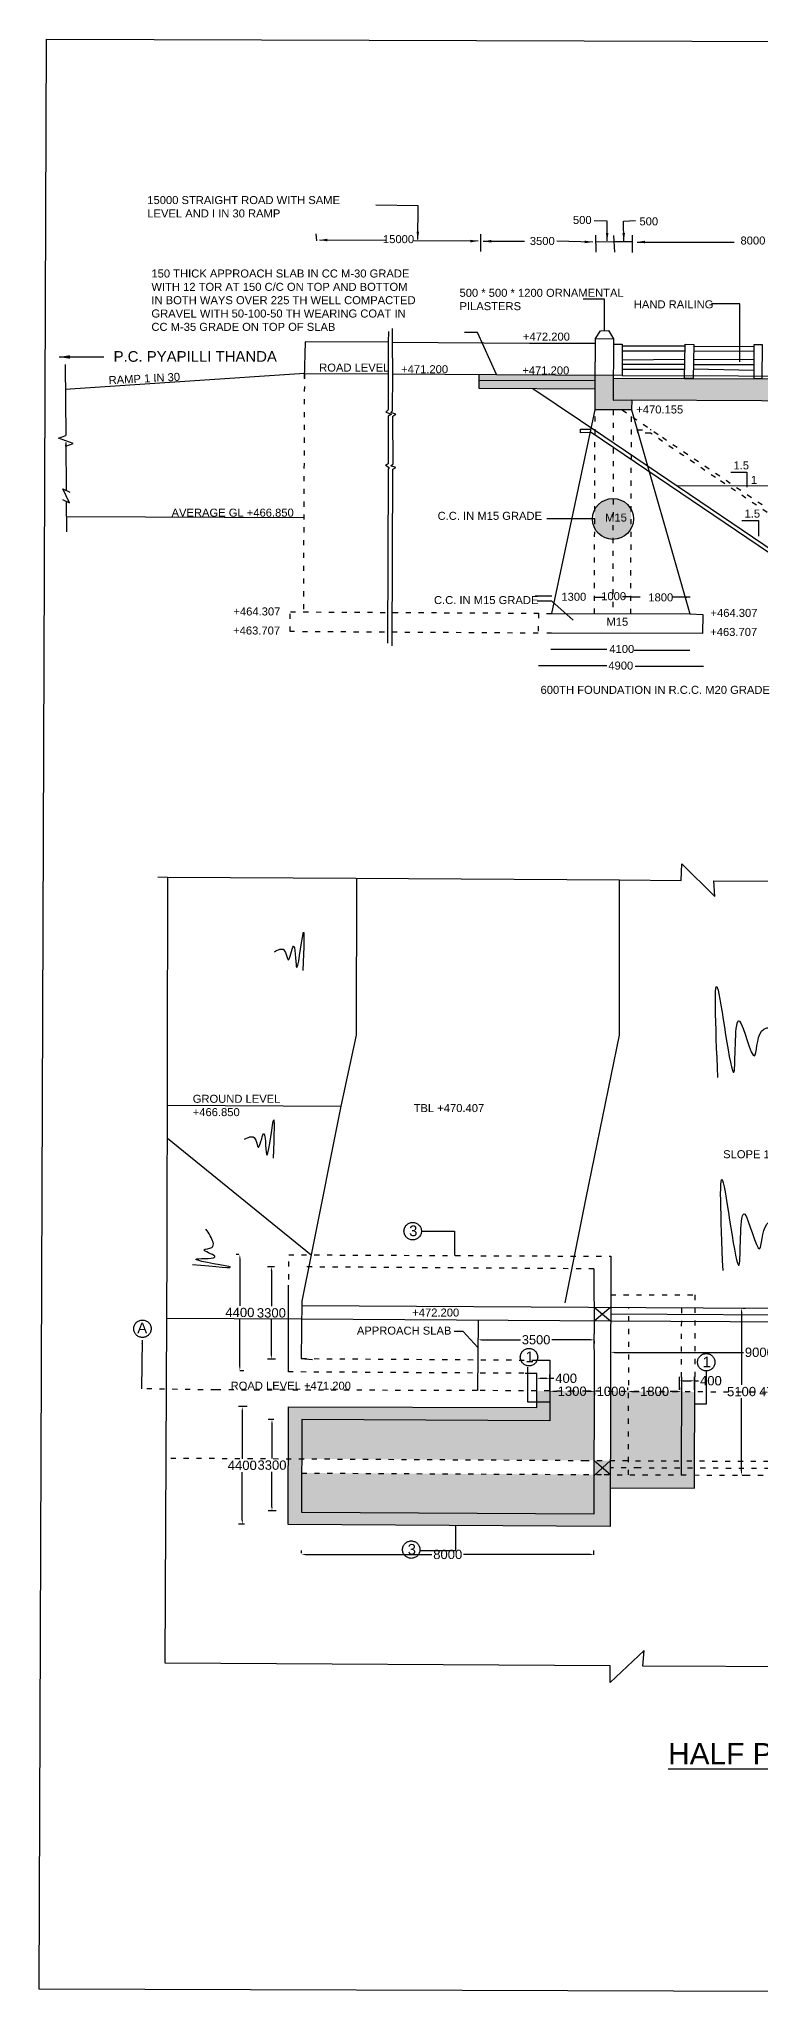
# Model space of a CAD drawing. Header units: inches. Extents: x 19473 to 19615, y 19756 to 19848.
# Drawn here: x 19473.4 to 19507.2, y 19755.8 to 19847.5 of the extents above; entities that cross this region are included whole.
import ezdxf

# ---------------------------------------------------------------- set-up
doc = ezdxf.new("R2010")
doc.units = ezdxf.units.IN
doc.header["$MEASUREMENT"] = 0
doc.linetypes.add('ACAD_ISO03W100', pattern=[30, 12, -18])
doc.linetypes.add('HIDDEN', pattern=[9.525, 6.35, -3.175])
doc.layers.add('DIMENSION', color=255, linetype='Continuous')
doc.layers.add('DRAWING', color=7, linetype='Continuous')
doc.styles.get("Standard").update_dxf_attribs({"font": 'arial.ttf'})
doc.dimstyles.new('dig', dxfattribs={"dimtxt": 0.4375, "dimasz": 0.18, "dimexe": 0.18, "dimexo": 0.0625, "dimgap": 0.09, "dimtad": 0, "dimtih": 1, "dimtoh": 1, "dimdec": 4, "dimzin": 0, "dimdsep": 46, "dimtxsty": 'Standard', "dimcen": 0.09, "dimadec": 0, "dimazin": 0, "dimtfac": 1, "dimtdec": 4, "dimtofl": 0, "dimtmove": 0, "dimatfit": 3, "dimfxl": 1, "dimtolj": 1, "dimtzin": 0, "dimarcsym": 0})
doc.dimstyles.get("Standard").update_dxf_attribs({"dimtxt": 5.25, "dimasz": 0.18, "dimexe": 0.18, "dimexo": 0.0625, "dimgap": 0.09, "dimtad": 0, "dimtih": 1, "dimtoh": 1, "dimdec": 4, "dimzin": 0, "dimdsep": 46, "dimtxsty": 'Standard', "dimcen": 0.09, "dimadec": 0, "dimazin": 0, "dimtfac": 1, "dimtdec": 4, "dimtofl": 0, "dimtmove": 0, "dimatfit": 3, "dimfxl": 1, "dimtolj": 1, "dimtzin": 0, "dimarcsym": 0})
pattern_1 = [(50, (0, 0), (0.717260183, -0.062752135), [0.075, -0.825]), (355, (0, 0), (-0.138751334, 0.752192134), [0.06, -0.66]), (100.4514, (0.0598, -0.0052), (0.578509382, 0.689439542), [0.06374019, -0.701142112]), (46.1842, (0, 0.2), (1.06724105, -0.165519014), [0.1125, -1.2375]), (96.6356, (0.0889, 0.1862), (0.934662706, 0.97411787), [0.09561029, -1.051713]), (351.1842, (0, 0.2), (0.934661945, 0.9741186), [0.09, -0.99]), (21, (0.1, 0.15), (0.596907052, -0.402618891), [0.075, -0.825]), (326, (0.1, 0.15), (0.243315332, 0.725150045), [0.06, -0.66]), (71.4514, (0.14974, 0.11645), (0.840222629, 0.322530497), [0.06374019, -0.701142112]), (37.5, (0, 0), (0.0121598553, 0.3328938538), [0, -0.652, 0, -0.67, 0, -0.6625]), (7.5, (0, 0), (0.2630695374, 0.394411712), [0, -0.382, 0, -0.637, 0, -0.2525]), (327.5, (-0.223, 0), (0.5338224362, -0.0225548717), [0, -0.25, 0, -0.78, 0, -1.035]), (317.5, (-0.323, 0), (0.583186169, 0.100104982), [0, -0.325, 0, -0.518, 0, -0.735])]

# ---------------------------------------------------------------- blocks, each defined once
blk = doc.blocks.new('*D42')
at = {"layer": 'Defpoints', "color": 0, "linetype": 'HIDDEN', "transparency": 16777216}
for p in [(19493.904, 19786.577), (19499.354, 19786.588), (19499.354, 19786.577)]:
    blk.add_point(p, dxfattribs=at)
at = {"layer": 'DIMENSION', "color": 0, "linetype": 'HIDDEN', "lineweight": -2, "transparency": 16777216}
for p, q in [((19493.904, 19786.514), (19493.904, 19786.397)), ((19494.084, 19786.577), (19495.898, 19786.577)), ((19499.174, 19786.577), (19497.36, 19786.577)), ((19499.354, 19786.525), (19499.354, 19786.397))]:
    blk.add_line(p, q, dxfattribs=at)
at = {"layer": 'DIMENSION', "color": 0, "linetype": 'HIDDEN', "transparency": 16777216}
for points in [[(19494.084, 19786.607), (19494.084, 19786.547), (19493.904, 19786.577)], [(19499.174, 19786.607), (19499.174, 19786.547), (19499.354, 19786.577)]]:
    blk.add_solid(points, dxfattribs=at)
at = {"layer": 'DIMENSION', "color": 0, "linetype": 'HIDDEN', "transparency": 16777216, "insert": (19496.629, 19786.577), "char_height": 0.43, "attachment_point": 5}
blk.add_mtext('\\A1;3500', dxfattribs=at)
blk = doc.blocks.new('*D43')
at = {"layer": 'Defpoints', "color": 0, "linetype": 'HIDDEN', "transparency": 16777216}
for p in [(19497.275, 19784.773), (19496.662, 19784.202), (19497.275, 19784.179)]:
    blk.add_point(p, dxfattribs=at)
at = {"layer": 'DIMENSION', "color": 0, "linetype": 'HIDDEN', "lineweight": -2, "transparency": 16777216}
for p, q in [((19496.662, 19784.264), (19496.662, 19784.953)), ((19496.842, 19784.773), (19497.095, 19784.773)), ((19497.275, 19784.241), (19497.275, 19784.953)), ((19497.275, 19784.773), (19497.455, 19784.773))]:
    blk.add_line(p, q, dxfattribs=at)
at = {"layer": 'DIMENSION', "color": 0, "linetype": 'HIDDEN', "transparency": 16777216}
for points in [[(19496.842, 19784.803), (19496.842, 19784.743), (19496.662, 19784.773)], [(19497.095, 19784.803), (19497.095, 19784.743), (19497.275, 19784.773)]]:
    blk.add_solid(points, dxfattribs=at)
at = {"layer": 'DIMENSION', "color": 0, "linetype": 'HIDDEN', "transparency": 16777216, "insert": (19498.036, 19784.773), "char_height": 0.4375, "attachment_point": 5}
blk.add_mtext('\\A1;400', dxfattribs=at)
blk = doc.blocks.new('*D44')
at = {"layer": 'Defpoints', "color": 0, "linetype": 'HIDDEN', "transparency": 16777216}
for p in [(19497.275, 19784.179), (19499.356, 19784.166), (19499.356, 19784.166)]:
    blk.add_point(p, dxfattribs=at)
at = {"layer": 'DIMENSION', "color": 0, "linetype": 'HIDDEN', "lineweight": -2, "transparency": 16777216}
for p, q in [((19497.275, 19784.116), (19497.275, 19783.986)), ((19497.455, 19784.166), (19497.594, 19784.166)), ((19499.176, 19784.166), (19499.038, 19784.166)), ((19499.356, 19784.228), (19499.356, 19784.346))]:
    blk.add_line(p, q, dxfattribs=at)
at = {"layer": 'DIMENSION', "color": 0, "linetype": 'HIDDEN', "transparency": 16777216}
for points in [[(19497.455, 19784.196), (19497.455, 19784.136), (19497.275, 19784.166)], [(19499.176, 19784.196), (19499.176, 19784.136), (19499.356, 19784.166)]]:
    blk.add_solid(points, dxfattribs=at)
at = {"layer": 'DIMENSION', "color": 0, "linetype": 'HIDDEN', "transparency": 16777216, "insert": (19498.316, 19784.166), "char_height": 0.4375, "attachment_point": 5}
blk.add_mtext('\\A1;1300', dxfattribs=at)
blk = doc.blocks.new('*D45')
at = {"layer": 'Defpoints', "color": 0, "linetype": 'HIDDEN', "transparency": 16777216}
for p in [(19499.356, 19784.166), (19500.924, 19784.16), (19500.924, 19784.151)]:
    blk.add_point(p, dxfattribs=at)
at = {"layer": 'DIMENSION', "color": 0, "linetype": 'HIDDEN', "lineweight": -2, "transparency": 16777216}
for p, q in [((19499.176, 19784.16), (19498.996, 19784.16)), ((19499.356, 19784.103), (19499.356, 19783.98)), ((19500.924, 19784.213), (19500.924, 19784.34)), ((19501.104, 19784.16), (19501.284, 19784.16))]:
    blk.add_line(p, q, dxfattribs=at)
at = {"layer": 'DIMENSION', "color": 0, "linetype": 'HIDDEN', "transparency": 16777216}
for points in [[(19499.176, 19784.19), (19499.176, 19784.13), (19499.356, 19784.16)], [(19501.104, 19784.19), (19501.104, 19784.13), (19500.924, 19784.16)]]:
    blk.add_solid(points, dxfattribs=at)
at = {"layer": 'DIMENSION', "color": 0, "linetype": 'HIDDEN', "transparency": 16777216, "insert": (19500.14, 19784.16), "char_height": 0.4375, "attachment_point": 5}
blk.add_mtext('\\A1;1000', dxfattribs=at)
blk = doc.blocks.new('*D46')
at = {"layer": 'Defpoints', "color": 0, "linetype": 'HIDDEN', "transparency": 16777216}
for p in [(19500.924, 19784.151), (19503.43, 19784.16), (19503.43, 19784.149)]:
    blk.add_point(p, dxfattribs=at)
at = {"layer": 'DIMENSION', "color": 0, "linetype": 'HIDDEN', "lineweight": -2, "transparency": 16777216}
for p, q in [((19500.924, 19784.213), (19500.924, 19784.34)), ((19501.104, 19784.16), (19501.455, 19784.16)), ((19503.25, 19784.16), (19502.899, 19784.16)), ((19503.43, 19784.211), (19503.43, 19784.34))]:
    blk.add_line(p, q, dxfattribs=at)
at = {"layer": 'DIMENSION', "color": 0, "linetype": 'HIDDEN', "transparency": 16777216}
for points in [[(19501.104, 19784.19), (19501.104, 19784.13), (19500.924, 19784.16)], [(19503.25, 19784.19), (19503.25, 19784.13), (19503.43, 19784.16)]]:
    blk.add_solid(points, dxfattribs=at)
at = {"layer": 'DIMENSION', "color": 0, "linetype": 'HIDDEN', "transparency": 16777216, "insert": (19502.177, 19784.16), "char_height": 0.4375, "attachment_point": 5}
blk.add_mtext('\\A1;1800', dxfattribs=at)
blk = doc.blocks.new('*D47')
at = {"layer": 'Defpoints', "color": 0, "linetype": 'HIDDEN', "transparency": 16777216}
for p in [(19503.34, 19784.175), (19504.053, 19784.658), (19504.053, 19784.173)]:
    blk.add_point(p, dxfattribs=at)
at = {"layer": 'DIMENSION', "color": 0, "linetype": 'HIDDEN', "lineweight": -2, "transparency": 16777216}
for p, q in [((19503.34, 19784.237), (19503.34, 19784.838)), ((19504.053, 19784.235), (19504.053, 19784.838)), ((19503.52, 19784.658), (19503.873, 19784.658)), ((19504.053, 19784.658), (19504.233, 19784.658))]:
    blk.add_line(p, q, dxfattribs=at)
at = {"layer": 'DIMENSION', "color": 0, "linetype": 'HIDDEN', "transparency": 16777216}
for points in [[(19503.52, 19784.688), (19503.52, 19784.628), (19503.34, 19784.658)], [(19503.873, 19784.688), (19503.873, 19784.628), (19504.053, 19784.658)]]:
    blk.add_solid(points, dxfattribs=at)
at = {"layer": 'DIMENSION', "color": 0, "linetype": 'HIDDEN', "transparency": 16777216, "insert": (19504.814, 19784.658), "char_height": 0.4375, "attachment_point": 5}
blk.add_mtext('\\A1;400', dxfattribs=at)
blk = doc.blocks.new('*D48')
at = {"layer": 'Defpoints', "color": 0, "linetype": 'HIDDEN', "transparency": 16777216}
for p in [(19500.119, 19786.004), (19514.048, 19785.99), (19514.048, 19785.951)]:
    blk.add_point(p, dxfattribs=at)
at = {"layer": 'DIMENSION', "color": 0, "linetype": 'HIDDEN', "lineweight": -2, "transparency": 16777216}
for p, q in [((19500.119, 19785.941), (19500.119, 19785.81)), ((19500.299, 19785.99), (19506.341, 19785.99)), ((19513.868, 19785.99), (19507.826, 19785.99)), ((19514.048, 19786.013), (19514.048, 19786.17))]:
    blk.add_line(p, q, dxfattribs=at)
at = {"layer": 'DIMENSION', "color": 0, "linetype": 'HIDDEN', "transparency": 16777216}
for points in [[(19500.299, 19786.02), (19500.299, 19785.96), (19500.119, 19785.99)], [(19513.868, 19786.02), (19513.868, 19785.96), (19514.048, 19785.99)]]:
    blk.add_solid(points, dxfattribs=at)
at = {"layer": 'DIMENSION', "color": 0, "linetype": 'HIDDEN', "transparency": 16777216, "insert": (19507.083, 19785.99), "char_height": 0.4375, "attachment_point": 5}
blk.add_mtext('\\A1;9000', dxfattribs=at)
blk = doc.blocks.new('*D49')
at = {"layer": 'Defpoints', "color": 0, "linetype": 'HIDDEN', "transparency": 16777216}
for p in [(19485.645, 19776.52), (19499.337, 19776.52), (19499.337, 19776.443)]:
    blk.add_point(p, dxfattribs=at)
at = {"layer": 'DIMENSION', "color": 0, "linetype": 'HIDDEN', "lineweight": -2, "transparency": 16777216}
for p, q in [((19485.645, 19776.582), (19485.645, 19776.7)), ((19485.825, 19776.52), (19491.748, 19776.52)), ((19499.157, 19776.52), (19493.234, 19776.52)), ((19499.337, 19776.505), (19499.337, 19776.7))]:
    blk.add_line(p, q, dxfattribs=at)
at = {"layer": 'DIMENSION', "color": 0, "linetype": 'HIDDEN', "transparency": 16777216}
for points in [[(19485.825, 19776.55), (19485.825, 19776.49), (19485.645, 19776.52)], [(19499.157, 19776.55), (19499.157, 19776.49), (19499.337, 19776.52)]]:
    blk.add_solid(points, dxfattribs=at)
at = {"layer": 'DIMENSION', "color": 0, "linetype": 'HIDDEN', "transparency": 16777216, "insert": (19492.491, 19776.52), "char_height": 0.4375, "attachment_point": 5}
blk.add_mtext('\\A1;8000', dxfattribs=at)
blk = doc.blocks.new('*D50')
at = {"layer": 'Defpoints', "color": 0, "linetype": 'HIDDEN', "transparency": 16777216}
for p in [(19484.415, 19782.842), (19484.262, 19778.566), (19484.517, 19778.566)]:
    blk.add_point(p, dxfattribs=at)
at = {"layer": 'DIMENSION', "color": 0, "linetype": 'HIDDEN', "lineweight": -2, "transparency": 16777216}
for p, q in [((19484.353, 19782.842), (19484.082, 19782.842)), ((19484.262, 19782.662), (19484.262, 19781.017)), ((19484.262, 19778.746), (19484.262, 19780.39)), ((19484.454, 19778.566), (19484.082, 19778.566))]:
    blk.add_line(p, q, dxfattribs=at)
at = {"layer": 'DIMENSION', "color": 0, "linetype": 'HIDDEN', "transparency": 16777216}
for points in [[(19484.232, 19782.662), (19484.292, 19782.662), (19484.262, 19782.842)], [(19484.232, 19778.746), (19484.292, 19778.746), (19484.262, 19778.566)]]:
    blk.add_solid(points, dxfattribs=at)
at = {"layer": 'DIMENSION', "color": 0, "linetype": 'HIDDEN', "transparency": 16777216, "insert": (19484.262, 19780.704), "char_height": 0.4375, "attachment_point": 5}
blk.add_mtext('\\A1;3300', dxfattribs=at)
blk = doc.blocks.new('*D51')
at = {"layer": 'Defpoints', "color": 0, "linetype": 'HIDDEN', "transparency": 16777216}
for p in [(19483.16, 19783.446), (19482.872, 19777.942), (19483.041, 19777.942)]:
    blk.add_point(p, dxfattribs=at)
at = {"layer": 'DIMENSION', "color": 0, "linetype": 'HIDDEN', "lineweight": -2, "transparency": 16777216}
for p, q in [((19483.098, 19783.446), (19482.692, 19783.446)), ((19482.872, 19783.266), (19482.872, 19781.007)), ((19482.872, 19778.122), (19482.872, 19780.381)), ((19482.979, 19777.942), (19482.692, 19777.942))]:
    blk.add_line(p, q, dxfattribs=at)
at = {"layer": 'DIMENSION', "color": 0, "linetype": 'HIDDEN', "transparency": 16777216}
for points in [[(19482.842, 19783.266), (19482.902, 19783.266), (19482.872, 19783.446)], [(19482.842, 19778.122), (19482.902, 19778.122), (19482.872, 19777.942)]]:
    blk.add_solid(points, dxfattribs=at)
at = {"layer": 'DIMENSION', "color": 0, "linetype": 'HIDDEN', "transparency": 16777216, "insert": (19482.872, 19780.694), "char_height": 0.4375, "attachment_point": 5}
blk.add_mtext('\\A1;4400', dxfattribs=at)
blk = doc.blocks.new('*D52')
at = {"layer": 'Defpoints', "color": 0, "linetype": 'HIDDEN', "transparency": 16777216}
for p in [(19484.448, 19790.001), (19484.235, 19785.674), (19484.491, 19785.674)]:
    blk.add_point(p, dxfattribs=at)
at = {"layer": 'DIMENSION', "color": 0, "linetype": 'HIDDEN', "lineweight": -2, "transparency": 16777216}
for p, q in [((19484.386, 19790.001), (19484.055, 19790.001)), ((19484.235, 19789.821), (19484.235, 19788.151)), ((19484.235, 19785.854), (19484.235, 19787.524)), ((19484.428, 19785.674), (19484.055, 19785.674))]:
    blk.add_line(p, q, dxfattribs=at)
at = {"layer": 'DIMENSION', "color": 0, "linetype": 'HIDDEN', "transparency": 16777216}
for points in [[(19484.205, 19789.821), (19484.265, 19789.821), (19484.235, 19790.001)], [(19484.205, 19785.854), (19484.265, 19785.854), (19484.235, 19785.674)]]:
    blk.add_solid(points, dxfattribs=at)
at = {"layer": 'DIMENSION', "color": 0, "linetype": 'HIDDEN', "transparency": 16777216, "insert": (19484.235, 19787.837), "char_height": 0.4375, "attachment_point": 5}
blk.add_mtext('\\A1;3300', dxfattribs=at)
blk = doc.blocks.new('*D53')
at = {"layer": 'Defpoints', "color": 0, "linetype": 'HIDDEN', "transparency": 16777216}
for p in [(19482.765, 19790.572), (19482.702, 19785.142), (19482.759, 19785.142)]:
    blk.add_point(p, dxfattribs=at)
at = {"layer": 'DIMENSION', "color": 0, "linetype": 'HIDDEN', "lineweight": -2, "transparency": 16777216}
for p, q in [((19482.703, 19790.572), (19482.579, 19790.572)), ((19482.759, 19790.392), (19482.759, 19788.171)), ((19482.759, 19785.322), (19482.759, 19787.544)), ((19482.764, 19785.142), (19482.939, 19785.142))]:
    blk.add_line(p, q, dxfattribs=at)
at = {"layer": 'DIMENSION', "color": 0, "linetype": 'HIDDEN', "transparency": 16777216}
for points in [[(19482.729, 19790.392), (19482.789, 19790.392), (19482.759, 19790.572)], [(19482.729, 19785.322), (19482.789, 19785.322), (19482.759, 19785.142)]]:
    blk.add_solid(points, dxfattribs=at)
at = {"layer": 'DIMENSION', "color": 0, "linetype": 'HIDDEN', "transparency": 16777216, "insert": (19482.759, 19787.857), "char_height": 0.4375, "attachment_point": 5}
blk.add_mtext('\\A1;4400', dxfattribs=at)
blk = doc.blocks.new('*D54')
at = {"layer": 'Defpoints', "color": 0, "linetype": 'HIDDEN', "transparency": 16777216}
for p in [(19506.243, 19788.067), (19506.211, 19780.235), (19506.249, 19780.235)]:
    blk.add_point(p, dxfattribs=at)
at = {"layer": 'DIMENSION', "color": 0, "linetype": 'HIDDEN', "lineweight": -2, "transparency": 16777216}
for p, q in [((19506.249, 19787.887), (19506.249, 19784.464)), ((19506.305, 19788.067), (19506.429, 19788.067)), ((19506.249, 19780.415), (19506.249, 19783.838)), ((19506.274, 19780.235), (19506.429, 19780.235))]:
    blk.add_line(p, q, dxfattribs=at)
at = {"layer": 'DIMENSION', "color": 0, "linetype": 'HIDDEN', "transparency": 16777216}
for points in [[(19506.219, 19787.887), (19506.279, 19787.887), (19506.249, 19788.067)], [(19506.219, 19780.415), (19506.279, 19780.415), (19506.249, 19780.235)]]:
    blk.add_solid(points, dxfattribs=at)
at = {"layer": 'DIMENSION', "color": 0, "linetype": 'HIDDEN', "transparency": 16777216, "insert": (19506.249, 19784.151), "char_height": 0.4375, "attachment_point": 5}
blk.add_mtext('\\A1;5100', dxfattribs=at)
blk = doc.blocks.new('*D55')
at = {"layer": 'Defpoints', "color": 0, "linetype": 'HIDDEN', "transparency": 16777216}
for p in [(19507.754, 19787.744), (19507.721, 19780.544), (19507.755, 19780.544)]:
    blk.add_point(p, dxfattribs=at)
at = {"layer": 'DIMENSION', "color": 0, "linetype": 'HIDDEN', "lineweight": -2, "transparency": 16777216}
for p, q in [((19507.755, 19787.564), (19507.755, 19784.458)), ((19507.817, 19787.744), (19507.935, 19787.744)), ((19507.755, 19780.724), (19507.755, 19783.831)), ((19507.784, 19780.544), (19507.935, 19780.544))]:
    blk.add_line(p, q, dxfattribs=at)
at = {"layer": 'DIMENSION', "color": 0, "linetype": 'HIDDEN', "transparency": 16777216}
for points in [[(19507.725, 19787.564), (19507.785, 19787.564), (19507.755, 19787.744)], [(19507.725, 19780.724), (19507.785, 19780.724), (19507.755, 19780.544)]]:
    blk.add_solid(points, dxfattribs=at)
at = {"layer": 'DIMENSION', "color": 0, "linetype": 'HIDDEN', "transparency": 16777216, "insert": (19507.755, 19784.144), "char_height": 0.4375, "attachment_point": 5}
blk.add_mtext('\\A1;4700', dxfattribs=at)

msp = doc.modelspace()

# ---------------------------------------------------------------- hatches: boundary and pattern name
at = {"layer": 'DRAWING'}
h = msp.add_hatch(dxfattribs=at)
h.set_pattern_fill('AR-CONC', color=256, scale=0.1, style=0)
h.set_pattern_definition(pattern_1)
h.paths.add_polyline_path([(19499.39288, 19831.51342), (19493.94873, 19831.51864), (19493.94873, 19831.15934), (19499.39288, 19831.13887)])
h.paths.add_polyline_path([(19499.39588, 19831.7821), (19494.77248, 19831.81159), (19493.94567, 19831.81606), (19493.94873, 19831.51864), (19499.39288, 19831.51342)])
h.paths.add_polyline_path([(19514.21747, 19831.58284), (19513.91804, 19831.58321), (19503.58364, 19831.62595), (19500.23754, 19831.62935), (19500.23184, 19830.6111), (19501.10594, 19830.62058), (19513.25085, 19830.55001), (19514.21473, 19830.54746)])
h.paths.add_polyline_path([(19500.23837, 19831.77654), (19500.23022, 19831.77678), (19499.39588, 19831.7821), (19499.39288, 19831.51342), (19499.39288, 19831.13887), (19499.39172, 19830.14915), (19501.09669, 19830.14915), (19501.10594, 19830.62058), (19500.23184, 19830.6111)])
h.paths.add_polyline_path([(19528.2464, 19831.55624), (19524.43653, 19831.57033), (19514.58993, 19831.58239), (19514.58993, 19831.58239), (19514.21747, 19831.58302), (19514.21473, 19830.54746), (19528.24226, 19830.51035)])
h.paths.add_polyline_path([(19542.23124, 19831.50122), (19541.78468, 19831.50171), (19541.7846, 19831.50615), (19538.87569, 19831.51691), (19538.87567, 19831.51322), (19538.43878, 19831.51495), (19538.43883, 19831.51853), (19535.63168, 19831.52892), (19535.6317, 19831.52605), (19535.21673, 19831.52769), (19535.21675, 19831.53045), (19532.19849, 19831.54162), (19532.19848, 19831.53963), (19531.80935, 19831.54117), (19531.80936, 19831.54306), (19528.61689, 19831.55487), (19528.61688, 19831.5538), (19528.24638, 19831.55053), (19528.24226, 19830.51035), (19541.30234, 19830.46892), (19542.23084, 19830.47355)])
h.paths.add_polyline_path([(19542.95387, 19830.92214), (19542.95387, 19831.35119), (19542.95655, 19831.35119), (19542.95655, 19831.61019), (19542.95816, 19831.61019), (19542.95832, 19831.63601), (19542.24396, 19831.61439), (19542.23128, 19831.61443), (19542.23124, 19831.50122), (19542.23084, 19830.47355), (19541.30234, 19830.46892), (19541.32752, 19829.99471), (19542.19138, 19829.98523), (19542.94808, 19829.99203)])
h.paths.add_polyline_path([(19548.4373, 19831.35119), (19542.95655, 19831.35119), (19542.95387, 19830.92214), (19548.4373, 19830.92214)])
h.paths.add_polyline_path([(19548.4373, 19831.61019), (19542.95816, 19831.61019), (19542.95655, 19831.35119), (19548.4373, 19831.35119)])
h = msp.add_hatch(dxfattribs=at)
h.set_pattern_fill('AR-CONC', color=256, scale=0.01, style=0)
h.set_pattern_definition([(50, (0, 0), (0.07172601826, -0.0062752135), [0.0075, -0.0825]), (355, (0, 0), (-0.01387513336, 0.07521921337), [0.006, -0.066]), (100.4514, (0.00598, -0.00052), (0.05785093817, 0.0689439542), [0.006374019, -0.0701142112]), (46.1842, (0, 0.02), (0.10672410486, -0.01655190143), [0.01125, -0.12375]), (96.6356, (0.00889, 0.01862), (0.09346627055, 0.0974117871), [0.0095610288, -0.1051713]), (351.1842, (0, 0.02), (0.0934661945, 0.0974118601), [0.009, -0.099]), (21, (0.01, 0.015), (0.05969070521, -0.04026188907), [0.0075, -0.0825]), (326, (0.01, 0.015), (0.0243315332, 0.0725150045), [0.006, -0.066]), (71.4514, (0.014974, 0.011645), (0.08402226286, 0.03225304967), [0.006374019, -0.0701142112]), (37.5, (0, 0), (0.001215985532, 0.033289385383), [0, -0.0652, 0, -0.067, 0, -0.06625]), (7.5, (0, 0), (0.026306953744, 0.03944117119), [0, -0.0382, 0, -0.0637, 0, -0.02525]), (327.5, (-0.0223, 0), (0.053382243617, -0.002255487173), [0, -0.025, 0, -0.078, 0, -0.1035]), (317.5, (-0.0323, 0), (0.058318616934, 0.01001049823), [0, -0.0325, 0, -0.0518, 0, -0.0735])])
h.paths.add_polyline_path([(19542.18118, 19825.74851, 0.28470223), (19541.315, 19825.34691), (19541.31199, 19824.35522, 0.28504372), (19542.17685, 19823.94849)])
h.paths.add_polyline_path([(19542.18118, 19825.74851), (19542.17685, 19823.94849, 0.31374282), (19542.95274, 19824.63424), (19542.95237, 19825.0648, 0.31194889)])
h.paths.add_polyline_path([(19528.78821, 19825.35983, 1), (19527.57585, 19825.35983, 1)])
h.paths.add_polyline_path([(19501.07985, 19825.48575, 0.2782756), (19500.23205, 19826.00059), (19500.22643, 19824.08041, 0.27790809), (19501.07661, 19824.58912)])
h.paths.add_polyline_path([(19500.23205, 19826.00059, 0.28167324), (19499.37565, 19825.48001), (19499.37265, 19824.60689, 0.2819499), (19500.22643, 19824.08041)])
h.paths.add_polyline_path([(19541.55734, 19825.10116), (19542.70408, 19825.10116), (19542.70408, 19824.53073), (19541.55734, 19824.53073)], flags=9)
h.paths.add_polyline_path([(19527.61458, 19825.66178), (19528.75723, 19825.66178), (19528.75723, 19825.09135), (19527.61458, 19825.09135)], flags=25)
h.paths.add_polyline_path([(19499.76589, 19825.38661), (19500.91263, 19825.38661), (19500.91263, 19824.81618), (19499.76589, 19824.81618)], flags=9)
h = msp.add_hatch(dxfattribs=at)
h.set_pattern_fill('AR-CONC', color=256, scale=0.1, style=0)
h.set_pattern_definition(pattern_1)
h.paths.add_polyline_path([(19499.35613, 19784.16576), (19497.27506, 19784.17879), (19497.27861, 19782.78824), (19485.65653, 19782.83675), (19485.65329, 19781.00074), (19498.87988, 19780.92445), (19499.3555, 19780.92242)])
h.paths.add_polyline_path([(19497.27506, 19784.17879), (19496.66221, 19784.18263), (19496.66669, 19783.39946), (19485.03624, 19783.43972), (19485.0302, 19781.00434), (19485.65329, 19781.00074), (19485.65653, 19782.83675), (19497.27861, 19782.78824)])
h.paths.add_polyline_path([(19499.35537, 19780.26301), (19485.65211, 19780.33467), (19485.64887, 19778.50639), (19499.35501, 19778.42491)], flags=17)
h.paths.add_polyline_path([(19500.10913, 19780.25942), (19499.81728, 19780.2606), (19499.40547, 19780.26275), (19499.35536, 19780.2162), (19499.35501, 19778.42491), (19485.64887, 19778.50639), (19485.65329, 19781.00074), (19485.0302, 19781.00434), (19485.02257, 19777.92878), (19500.10482, 19777.83058)])
h.paths.add_polyline_path([(19500.96303, 19784.1557), (19500.11605, 19784.161), (19500.1103, 19780.91919), (19500.95754, 19780.91557)])
h.paths.add_polyline_path([(19503.43011, 19784.14024), (19500.96303, 19784.1557), (19500.95754, 19780.91557), (19503.42717, 19780.90501)])
h.paths.add_polyline_path([(19504.0529, 19784.13634), (19503.43011, 19784.14024), (19503.42717, 19780.90501), (19504.04394, 19780.90237)])
h.paths.add_polyline_path([(19499.74584, 19780.57901), (19499.3555, 19780.92242), (19499.35537, 19780.26301), (19499.40547, 19780.26275)], flags=17)
h.paths.add_polyline_path([(19500.11029, 19780.91765), (19499.74584, 19780.57901), (19500.10913, 19780.25942)])
h.paths.add_polyline_path([(19499.74584, 19780.57901), (19499.40547, 19780.26275), (19499.81728, 19780.2606), (19500.10913, 19780.25942)], flags=17)
h.paths.add_polyline_path([(19500.11029, 19780.91765), (19500.1103, 19780.91919), (19499.3555, 19780.92242), (19499.74584, 19780.57901)])
h.paths.add_polyline_path([(19500.95754, 19780.91557), (19500.11195, 19780.91918), (19500.11029, 19780.91765), (19500.10969, 19780.5752), (19500.95696, 19780.5737)])
h.paths.add_polyline_path([(19500.95696, 19780.5737), (19500.10969, 19780.5752), (19500.10913, 19780.25942), (19500.95642, 19780.256)])
h.paths.add_polyline_path([(19503.42687, 19780.56377), (19501.45074, 19780.57282), (19500.95696, 19780.5737), (19500.95642, 19780.256), (19503.42658, 19780.24604)])
h.paths.add_polyline_path([(19503.42717, 19780.90501), (19500.95754, 19780.91557), (19500.95696, 19780.5737), (19501.45074, 19780.57282), (19503.42687, 19780.56377)])
h.paths.add_polyline_path([(19504.04394, 19780.90237), (19503.42717, 19780.90501), (19503.42687, 19780.56377), (19504.043, 19780.56095)])
h.paths.add_polyline_path([(19504.043, 19780.56095), (19503.42687, 19780.56377), (19503.42658, 19780.24604), (19504.04212, 19780.24356)])
h.paths.add_polyline_path([(19504.04212, 19780.24356), (19500.10913, 19780.25942), (19500.10802, 19779.63458), (19504.0404, 19779.62094)])
h.paths.add_polyline_path([(19497.57429, 19784.49851), (19499.05689, 19784.49851), (19499.05689, 19783.83301), (19497.57429, 19783.83301)], flags=9)
h.paths.add_polyline_path([(19499.39895, 19784.49271), (19500.88155, 19784.49271), (19500.88155, 19783.82721), (19499.39895, 19783.82721)], flags=9)
h.paths.add_polyline_path([(19501.43594, 19784.49249), (19502.91855, 19784.49249), (19502.91855, 19783.82698), (19501.43594, 19783.82698)], flags=9)

# ---------------------------------------------------------------- linework, layer by layer
for p, q in [((19474.2617, 19828.82017), (19474.60514, 19828.94517)), ((19474.94857, 19828.57017), (19474.2617, 19828.82017)), ((19474.60514, 19828.44517), (19474.94857, 19828.57017)), ((19474.77755, 19825.79172), (19474.46863, 19826.45419)), ((19474.46863, 19826.45419), (19474.79987, 19826.29973)), ((19474.44631, 19825.94618), (19474.77755, 19825.79172))]:
    msp.add_line(p, q)
at = {"layer": 'DIMENSION', "linetype": 'HIDDEN'}
for points in [[(19499.34715, 19788.10344), (19500.12187, 19787.444)], [(19500.12552, 19788.0991), (19499.3504, 19787.44958)], [(19500.11195, 19780.91918), (19499.35536, 19780.2162)], [(19499.3555, 19780.92242), (19500.10913, 19780.25942)]]:
    msp.add_lwpolyline(points, dxfattribs=at)
for centre in [(19490.85043, 19791.66842), (19478.19815, 19787.09596), (19496.29661, 19785.7638), (19504.59493, 19785.52706), (19490.78185, 19776.74537)]:
    msp.add_circle(centre, 0.40759, dxfattribs=at)
at = {"layer": 'DRAWING'}
for points in [[(19615.06785, 19847.20495), (19615.06455, 19844.15642), (19614.95429, 19755.82755), (19587.22972, 19755.79178), (19473.36178, 19756.15123), (19473.70262, 19847.51958), (19559.29434, 19847.25491), (19615.06785, 19847.20495)], [(19486.32033, 19838.3981), (19486.33902, 19838.07323)], [(19494.02877, 19838.37758), (19494.02877, 19837.5658)], [(19499.40631, 19838.33355), (19499.42541, 19837.53716)], [(19499.41359, 19838.03018), (19500.27114, 19838.0383)], [(19500.25829, 19838.32163), (19500.29409, 19837.53239)], [(19500.27114, 19838.0383), (19501.12831, 19838.04022)], [(19501.12766, 19838.33262), (19501.12948, 19837.51684)], [(19489.71433, 19833.82658), (19489.70105, 19833.31771), (19489.69731, 19831.82046), (19489.69797, 19830.14503), (19489.60008, 19830.04888), (19489.85372, 19829.94809), (19489.70361, 19829.86228), (19489.70172, 19827.61877), (19489.58385, 19827.55651), (19489.75591, 19827.45634), (19489.70937, 19827.37641), (19489.70937, 19827.24653), (19489.66545, 19819.22388)], [(19489.88964, 19819.08967), (19489.91921, 19827.37541), (19490.06359, 19827.44544), (19489.8309, 19827.53507), (19489.92902, 19827.61349), (19489.92057, 19829.85477), (19490.05531, 19829.94404), (19489.82975, 19830.02922), (19489.90168, 19830.1002), (19489.91495, 19831.82124), (19489.90418, 19833.33681), (19489.90507, 19833.9688)], [(19499.63783, 19833.84526), (19500.01242, 19833.86842), (19500.24788, 19833.47456), (19500.23184, 19830.6111), (19501.10594, 19830.62058), (19501.09669, 19830.14915), (19499.39172, 19830.14915), (19499.39288, 19831.13887), (19499.39288, 19831.51342), (19499.41258, 19833.27371), (19499.41258, 19833.49413), (19499.63783, 19833.84526)], [(19499.41258, 19833.49413), (19500.24788, 19833.47456)], [(19489.70105, 19833.31771), (19485.81038, 19833.34143), (19485.77626, 19831.62216)], [(19489.90431, 19833.31882), (19496.32647, 19833.27539), (19499.41258, 19833.27371)], [(19500.24652, 19833.23178), (19500.66518, 19833.23314), (19500.66042, 19831.76399), (19500.23022, 19831.77678)], [(19500.6628, 19832.49857), (19503.59782, 19832.5207)], [(19503.60375, 19832.89492), (19500.66412, 19832.90445)], [(19500.66493, 19833.15698), (19503.60775, 19833.14736)], [(19503.6106, 19833.2223), (19504.00802, 19833.216), (19503.98439, 19831.6243), (19503.58364, 19831.62595), (19503.60894, 19833.22232)], [(19503.99787, 19832.5326), (19506.83553, 19832.50938)], [(19506.83674, 19832.88466), (19504.00328, 19832.89652)], [(19504.00672, 19833.12831), (19506.8375, 19833.11919)], [(19506.8378, 19833.21153), (19507.21146, 19833.20667), (19507.20486, 19831.61098), (19506.83264, 19831.61252), (19506.8378, 19833.21153)], [(19485.78077, 19831.84929), (19474.5832, 19831.10883)], [(19485.78077, 19831.84929), (19489.69736, 19831.83953)], [(19489.91508, 19831.83785), (19494.77248, 19831.81159), (19500.23022, 19831.77678)], [(19493.94567, 19831.81606), (19493.94873, 19831.51864), (19493.94873, 19831.15934), (19499.39288, 19831.13887)], [(19500.23754, 19831.62935), (19503.58364, 19831.62595), (19513.91804, 19831.58321), (19524.43653, 19831.57033), (19542.21323, 19831.50457)], [(19500.66042, 19831.76399), (19517.01127, 19831.70597), (19542.24396, 19831.61439)], [(19500.66139, 19832.06433), (19503.5904, 19832.05261)], [(19503.59382, 19832.26812), (19500.66208, 19832.27763)], [(19501.10594, 19830.62058), (19513.25085, 19830.55001), (19528.24226, 19830.51035), (19528.2464, 19831.55526)], [(19503.99095, 19832.06625), (19506.83395, 19832.01704)], [(19506.83474, 19832.26181), (19503.9939, 19832.26466)], [(19499.39288, 19831.51342), (19493.94873, 19831.51864)], [(19496.47325, 19831.14985), (19499.7974, 19828.9105), (19510.77531, 19821.47556), (19524.60352, 19821.44428), (19531.57696, 19821.42799), (19535.33358, 19823.93975), (19539.1559, 19826.49123), (19543.27337, 19829.21687), (19545.8609, 19830.95323)], [(19497.36004, 19820.60555), (19499.39172, 19830.14915)], [(19501.09669, 19830.14915), (19503.82784, 19820.58661)], [(19543.1336, 19829.12435), (19543.62919, 19829.13804), (19543.63449, 19828.94605), (19543.14069, 19828.94691), (19540.83514, 19827.40445), (19534.78865, 19823.38634), (19531.6126, 19821.2726), (19516.31199, 19821.28901), (19510.69517, 19821.30794), (19499.20415, 19829.09425), (19498.70398, 19829.07069), (19498.70398, 19829.24182), (19499.20018, 19829.24939)], [(19505.74919, 19827.22713), (19506.49431, 19827.22713), (19506.49431, 19826.53417)], [(19503.19038, 19826.61256), (19539.28229, 19826.5749)], [(19474.63057, 19825.15517), (19485.75019, 19825.10475)], [(19506.26907, 19824.96769), (19507.04348, 19824.96769), (19507.04348, 19824.23282)], [(19497.11658, 19820.60555), (19497.36004, 19820.60555), (19503.82784, 19820.58661), (19504.44276, 19820.5616), (19504.42195, 19819.66603), (19497.35284, 19819.69149), (19497.1392, 19819.69149)], [(19478.91283, 19808.2634), (19479.36543, 19808.25305), (19488.18322, 19808.2065), (19500.54141, 19808.13184), (19503.42726, 19808.10199), (19503.45161, 19808.87972), (19505.00444, 19807.35202), (19504.95701, 19808.08321), (19513.41432, 19808.06127), (19521.22049, 19808.06019), (19528.78859, 19808.02759), (19537.25651, 19808.01006), (19537.21065, 19807.26217), (19538.79045, 19808.79263), (19538.80659, 19807.99434), (19541.71876, 19807.98574), (19550.83353, 19807.95792), (19560.71645, 19807.96089), (19561.87581, 19807.96124)], [(19561.46832, 19771.06112), (19560.67153, 19771.07915), (19541.93207, 19771.12587), (19541.92252, 19770.34403), (19540.37464, 19771.88204), (19540.41539, 19771.13351), (19501.63099, 19771.29175), (19501.69405, 19772.02713), (19500.09404, 19770.51865), (19500.10039, 19771.2939), (19479.2589, 19771.42917), (19479.36012, 19790.88294), (19479.38656, 19808.25293)], [(19488.22715, 19808.20624), (19488.20187, 19800.85764), (19487.4848, 19797.52118), (19486.09261, 19790.55833), (19485.6547, 19788.38186), (19485.63531, 19785.69911), (19486.16128, 19785.65341)], [(19497.98971, 19788.30612), (19498.96665, 19793.23217), (19500.53332, 19800.85536), (19500.54141, 19808.13184)], [(19479.3703, 19797.57099), (19487.4848, 19797.52118)], [(19479.36794, 19796.02489), (19486.09261, 19790.55833)], [(19500.12727, 19790.49118), (19500.10482, 19777.83058), (19485.02257, 19777.92878), (19485.03624, 19783.43972), (19496.66669, 19783.39946), (19496.65751, 19785.00399), (19496.12171, 19785.00399)], [(19499.3382, 19789.90262), (19499.35335, 19786.85702)], [(19485.03075, 19785.07335), (19485.03879, 19789.12992)], [(19560.69122, 19787.24452), (19535.51405, 19787.29547), (19516.83333, 19787.3559), (19500.16399, 19787.4437), (19485.64868, 19787.5486), (19479.34294, 19787.58141)], [(19485.65324, 19788.17985), (19504.44462, 19788.075), (19542.78805, 19787.90719), (19556.54473, 19787.88036)], [(19500.12249, 19787.7956), (19510.66744, 19787.72451), (19524.0614, 19787.6991), (19542.07292, 19787.59507)], [(19496.72299, 19785.61879), (19497.27137, 19785.62125), (19497.27861, 19782.78824), (19485.65653, 19782.83675), (19485.64887, 19778.50639), (19499.35501, 19778.42491), (19499.35636, 19785.36774), (19499.35335, 19786.85702)], [(19493.90973, 19787.4889), (19493.88914, 19784.2)], [(19500.10802, 19779.63458), (19504.0404, 19779.62094), (19504.0548, 19784.8237)], [(19503.43073, 19784.8237), (19503.42657, 19780.23577)]]:
    msp.add_lwpolyline(points, dxfattribs=at)
at = {"layer": 'DRAWING', "linetype": 'Continuous'}
for points in [[(19474.57461, 19832.27547), (19474.603, 19828.94516)], [(19474.60374, 19828.62517), (19474.62116, 19826.37295)], [(19474.60727, 19828.44518), (19474.60667, 19828.51518)], [(19474.62502, 19825.87297), (19474.63612, 19824.43738)]]:
    msp.add_lwpolyline(points, dxfattribs=at)
at = {"layer": 'DRAWING', "linetype": 'ACAD_ISO03W100', "ltscale": 0.02}
for points in [[(19485.78077, 19831.84929), (19485.73024, 19820.70484)], [(19499.35885, 19820.5997), (19499.39172, 19830.14915)], [(19500.24421, 19830.14915), (19500.21622, 19820.59719)], [(19500.65675, 19830.14915), (19502.54108, 19828.86906), (19513.53065, 19821.43503)], [(19501.06218, 19820.59471), (19501.09669, 19830.14915)], [(19513.41317, 19821.30735), (19505.0317, 19826.97633), (19501.97946, 19829.06005), (19501.40783, 19829.05977), (19501.36406, 19829.21302), (19502.01088, 19829.22925)], [(19485.12813, 19820.68601), (19496.74124, 19820.62249), (19496.72416, 19819.68686), (19485.10947, 19819.75963), (19485.11453, 19820.68609)], [(19485.05215, 19789.40964), (19485.04492, 19790.56122), (19500.12727, 19790.49118)], [(19499.3382, 19789.90262), (19485.69629, 19789.99236)], [(19500.12407, 19788.68596), (19504.05884, 19788.681), (19504.0548, 19784.8237)], [(19500.95641, 19780.24703), (19500.96971, 19788.09439)], [(19503.43073, 19784.8237), (19503.4489, 19788.08056)], [(19485.63531, 19785.69911), (19497.27137, 19785.62125)], [(19496.65751, 19785.00399), (19485.03075, 19785.07335)], [(19561.74359, 19783.99018), (19539.45985, 19783.9757), (19517.04323, 19784.05499), (19493.87417, 19784.20009), (19481.63452, 19784.22831), (19478.17496, 19784.28103)], [(19479.52346, 19781.0361), (19498.87988, 19780.92445), (19533.15758, 19780.77788), (19560.55771, 19780.68363)], [(19485.65211, 19780.33467), (19499.81728, 19780.2606), (19521.76781, 19780.17207), (19541.95071, 19780.08253)], [(19542.02205, 19780.38686), (19523.87625, 19780.47873), (19518.95587, 19780.49266), (19501.45074, 19780.57282), (19500.10969, 19780.5752)]]:
    msp.add_lwpolyline(points, dxfattribs=at)
at = {"layer": 'DRAWING'}
msp.add_circle((19500.22924, 19825.0405), 0.96009, dxfattribs=at)
for points in [[(19484.37952, 19804.76317), (19484.82405, 19804.84503), (19485.0229, 19804.38526), (19485.26225, 19805.02158), (19485.40218, 19804.06158), (19485.71517, 19805.60274), (19485.71155, 19803.87607)], [(19505.13596, 19798.8668), (19505.14867, 19802.96594), (19505.91098, 19799.20945), (19506.15237, 19801.50649), (19506.85116, 19799.88206), (19507.18149, 19801.03693), (19508.54094, 19800.78311)], [(19482.98172, 19795.97258), (19483.42625, 19796.05444), (19483.6251, 19795.59467), (19483.86445, 19796.231), (19484.00438, 19795.27099), (19484.31738, 19796.81215), (19484.31375, 19795.08548)], [(19505.38062, 19789.82697), (19505.39333, 19793.92611), (19506.15564, 19790.16962), (19506.39703, 19792.46667), (19507.09582, 19790.84224), (19507.42615, 19791.99711), (19508.7856, 19791.74329)], [(19480.54091, 19790.10534), (19482.24324, 19790.00496), (19480.74297, 19790.3687), (19481.58778, 19790.49237), (19481.08526, 19790.7979), (19481.44941, 19790.90702), (19481.36927, 19791.44792), (19481.17263, 19791.76073)]]:
    msp.add_spline(points, degree=3, dxfattribs=at)

# ---------------------------------------------------------------- texts
msp.add_text('%%UHALF PLAN AT TOP AND HALF PLAN AT BOTTOM', height=1, dxfattribs=at).set_placement((19502.81065, 19766.68081))
at = {"layer": 'DRAWING', "attachment_point": 1}
for s, insert, char_height, width in [('15000 STRAIGHT ROAD WITH SAME LEVEL AND I IN 30 RAMP', (19478.4242, 19840.16726), 0.375, 9.1311645), ('500', (19498.35423, 19839.23539), 0.375, 4.8735138), ('500', (19501.46856, 19839.17062), 0.375, 4.8735138), ('15000', (19489.45902, 19838.33692), 0.375, 4.8735138), ('3500', (19496.33587, 19838.25156), 0.375, 4.8735138), ('8000', (19506.19885, 19838.27176), 0.375, 4.8735138), ('150 THICK APPROACH SLAB IN CC M-30 GRADE WITH 12 TOR AT 150 C/C ON TOP AND BOTTOM  IN BOTH WAYS OVER 225 TH WELL COMPACTED GRAVEL WITH 50-100-50 TH WEARING COAT IN CC M-35 GRADE ON TOP OF SLAB', (19478.61687, 19836.72705), 0.375, 12.5691934), ('500 * 500 * 1200 ORNAMENTAL PILASTERS', (19493.04308, 19835.82175), 0.375, 7.7311499), ('HAND RAILING', (19501.20461, 19835.28165), 0.375, 3.6969628), ('+472.200', (19496.01303, 19833.76938), 0.375, 2.1782896), ('P.C. PYAPILLI THANDA', (19476.84651, 19832.90198), 0.5, 9.1311645), ('ROAD LEVEL', (19486.47162, 19832.31747), 0.375, 3.6969628), ('+471.200', (19490.30902, 19832.24261), 0.375, 2.1782896), ('+471.200', (19495.984, 19832.18641), 0.375, 2.1782896), ('+470.155', (19501.31824, 19830.35529), 0.375, 2.1782896), ('1.5', (19505.86941, 19827.73623), 0.375, 2.1782896), ('1', (19506.68709, 19827.05703), 0.375, 0.1989239), ('AVERAGE GL +466.850', (19479.56029, 19825.52087), 0.375, 5.7761011), ('C.C. IN M15 GRADE', (19492.01612, 19825.37218), 0.375, 5.3183232), ('M15', (19499.85964, 19825.29286), 0.375, 5.3183232), ('1.5', (19506.38929, 19825.47679), 0.375, 2.1782896), ('1300', (19497.81252, 19821.58003), 0.375, 1.873634), ('1000', (19499.67747, 19821.60812), 0.375, 1.873634), ('1800', (19501.88415, 19821.5516), 0.375, 1.873634), ('+464.307', (19482.45623, 19820.89197), 0.375, 1.873634), ('C.C. IN M15 GRADE', (19491.84754, 19821.42529), 0.375, 5.3183232), ('+464.307', (19504.79479, 19820.82498), 0.375, 1.873634), ('+463.707', (19482.44281, 19819.9991), 0.375, 1.873634), ('M15', (19499.92241, 19820.40809), 0.375, 1.873634), ('+463.707', (19504.78138, 19819.93211), 0.375, 1.873634), ('4100', (19500.05898, 19819.13336), 0.375, 1.873634), ('4900', (19500.01135, 19818.3568), 0.375, 1.873634), ('600TH FOUNDATION IN R.C.C. M20 GRADE', (19496.83676, 19817.2185), 0.375, 10.7200193), ('GROUND LEVEL +466.850', (19480.55143, 19798.05782), 0.375, 4.2241107), ('TBL +470.407', (19490.8939, 19797.62293), 0.375, 4.2241107), ('SLOPE 1.5:1', (19505.38851, 19795.46072), 0.375, 4.2241107), ('3', (19490.68385, 19791.93402), 0.5, 0.2713148), ('  +472.200', (19490.5381, 19788.04257), 0.375, 2.4693878), ('A', (19477.95218, 19787.38318), 0.5, 0.2713148), ('APPROACH SLAB', (19488.23775, 19787.19488), 0.375, 4.5142305), ('1', (19496.13003, 19786.02941), 0.5, 0.2713148), ('1', (19504.42834, 19785.79267), 0.5, 0.2713148), ('ROAD LEVEL +471.200', (19482.32412, 19784.61476), 0.375, 6.1279289), ('3', (19490.61527, 19777.01098), 0.5, 0.2713148)]:
    msp.add_mtext(s, dxfattribs=dict(at, insert=insert, char_height=char_height, width=width))
at = {"layer": 'DRAWING', "insert": (19476.60368, 19831.72553), "char_height": 0.375, "width": 3.6969628, "attachment_point": 1, "rotation": 2.817023}
msp.add_mtext('RAMP 1 IN 30', dxfattribs=at)

# ---------------------------------------------------------------- dimensions: what is measured, and where the dimension line sits
at = {"layer": 'DIMENSION', "linetype": 'HIDDEN'}
for base, p1, p2, text, picture, middle in [((19482.75883, 19785.14245), (19482.76506, 19790.57181), (19482.70154, 19785.14245), '4400', '*D53', (19482.75883, 19787.85713)), ((19484.23499, 19785.6743), (19484.44829, 19790.00057), (19484.49056, 19785.6743), '3300', '*D52', (19484.23499, 19787.83743)), ((19506.24876, 19780.23481), (19506.24261, 19788.06713), (19506.21102, 19780.23481), '5100', '*D54', (19506.24876, 19784.15097)), ((19507.75461, 19780.54411), (19507.75437, 19787.74415), (19507.7214, 19780.54411), '4700', '*D55', (19507.75461, 19784.14413)), ((19482.87176, 19777.94168), (19483.16013, 19783.44621), (19483.04104, 19777.94168), '4400', '*D51', (19482.87176, 19780.69395)), ((19484.26242, 19778.56564), (19484.41508, 19782.84194), (19484.5168, 19778.56564), '3300', '*D50', (19484.26242, 19780.70379))]:
    dim = msp.add_linear_dim(base=base, p1=p1, p2=p2, angle=90, text=text, dimstyle='dig', dxfattribs=at)
    dim.commit()
    dim.dimension.update_dxf_attribs({"geometry": picture, "text_midpoint": middle})
dim = msp.add_linear_dim(base=(19499.35389, 19786.57679), p1=(19493.90402, 19786.57689), p2=(19499.35389, 19786.58791), text='3500', dimstyle='Standard', override={"dimtxt": 0.43}, dxfattribs=at)
dim.commit()
dim.dimension.update_dxf_attribs({"geometry": '*D42', "text_midpoint": (19496.62896, 19786.57679)})
for base, p1, p2, text, picture, middle in [((19514.04759, 19785.99006), (19500.11931, 19786.0036), (19514.04759, 19785.95088), '9000', '*D48', (19507.08345, 19785.99006)), ((19497.27506, 19784.77268), (19496.6621, 19784.20172), (19497.27506, 19784.17879), '400', '*D43', (19498.03642, 19784.77268)), ((19504.053, 19784.65812), (19503.34012, 19784.17474), (19504.053, 19784.17276), '400', '*D47', (19504.81436, 19784.65812)), ((19499.35613, 19784.16576), (19497.27506, 19784.17879), (19499.35613, 19784.16576), '1300', '*D44', (19498.31559, 19784.16576)), ((19500.92437, 19784.15996), (19499.35613, 19784.16576), (19500.92437, 19784.15097), '1000', '*D45', (19500.14025, 19784.15996)), ((19503.43012, 19784.15974), (19500.92437, 19784.15097), (19503.43012, 19784.1487), '1800', '*D46', (19502.17724, 19784.15974)), ((19499.33681, 19776.51991), (19485.64536, 19776.51984), (19499.33681, 19776.44287), '8000', '*D49', (19492.49108, 19776.51991))]:
    dim = msp.add_linear_dim(base=base, p1=p1, p2=p2, text=text, dimstyle='dig', dxfattribs=at)
    dim.commit()
    dim.dimension.update_dxf_attribs({"geometry": picture, "text_midpoint": middle})

# ---------------------------------------------------------------- leaders
at = {"layer": 'DRAWING'}
for points, override in [([(19491.08782, 19838.12721), (19491.10057, 19839.71395), (19489.12654, 19839.74352)], {"dimasz": 0.375, "dimgap": 0.09, "dimtad": 0}), ([(19499.95862, 19838.06506), (19499.94925, 19838.99364), (19499.34018, 19839.00969)], {"dimasz": 0.375, "dimgap": 0.09, "dimtad": 0}), ([(19500.73425, 19838.05623), (19500.7285, 19838.98384), (19501.28613, 19839.01543)], {"dimasz": 0.375, "dimgap": 0.09, "dimtad": 0}), ([(19486.4859, 19838.10966), (19489.57867, 19838.09544)], {"dimasz": 0.375, "dimgap": 0.09, "dimtad": 0}), ([(19493.91842, 19838.05691), (19490.90988, 19838.07062)], {"dimasz": 0.375, "dimgap": 0.09, "dimtad": 0}), ([(19494.15376, 19838.04867), (19496.08215, 19838.05416)], {"dimasz": 0.375, "dimgap": 0.09, "dimtad": 0}), ([(19499.27966, 19838.01243), (19497.60613, 19838.04908)], {"dimasz": 0.375, "dimgap": 0.09, "dimtad": 0}), ([(19501.35619, 19838.01283), (19505.90894, 19838.01167)], {"dimasz": 0.375, "dimgap": 0.09, "dimtad": 0}), ([(19499.82513, 19833.85684), (19499.82513, 19835.3422), (19498.83175, 19835.3422)], {"dimgap": 0.09, "dimtad": 0}), ([(19506.17188, 19832.40781), (19506.17188, 19835.11784), (19504.83634, 19835.11784)], {"dimgap": 0.09, "dimtad": 0}), ([(19494.77248, 19831.81159), (19493.88201, 19833.76915), (19493.28208, 19833.76915)], {"dimgap": 0.09, "dimtad": 0}), ([(19474.30218, 19832.62784), (19476.38538, 19832.62784)], {"dimasz": 0.5, "dimgap": 0.09, "dimtad": 0}), ([(19499.37417, 19825.04863), (19497.13295, 19825.04863)], {"dimgap": 0.09, "dimtad": 0}), ([(19497.36581, 19821.41552), (19496.58857, 19821.41552)], {"dimgap": 0.09, "dimtad": 0}), ([(19498.36927, 19820.29745), (19497.36514, 19821.18995), (19496.68438, 19821.18995)], {"dimgap": 0.09, "dimtad": 0}), ([(19499.39429, 19821.37369), (19499.80011, 19821.37369)], {"dimgap": 0.09, "dimtad": 0}), ([(19501.06469, 19821.39187), (19500.67518, 19821.39187)], {"dimgap": 0.09, "dimtad": 0}), ([(19501.07002, 19821.38654), (19501.41685, 19821.38654)], {"dimgap": 0.09, "dimtad": 0}), ([(19501.07178, 19821.39075), (19501.5053, 19821.39075)], {"dimgap": 0.09, "dimtad": 0}), ([(19503.83512, 19821.36691), (19503.0279, 19821.36691)], {"dimgap": 0.09, "dimtad": 0}), ([(19497.32265, 19818.93002), (19499.93385, 19818.93002)], {"dimgap": 0.09, "dimtad": 0}), ([(19503.82956, 19818.87431), (19501.22747, 19818.87431)], {"dimgap": 0.09, "dimtad": 0}), ([(19496.73794, 19818.16961), (19499.94475, 19818.16961)], {"dimgap": 0.09, "dimtad": 0}), ([(19504.46176, 19818.133), (19501.27328, 19818.133)], {"dimgap": 0.09, "dimtad": 0}), ([(19491.27132, 19791.67192), (19492.81194, 19791.67192), (19492.80662, 19790.52518)], {"dimgap": 0.09, "dimtad": 0}), ([(19493.90175, 19786.21414), (19493.2163, 19786.97118), (19492.79678, 19786.97118)], {"dimgap": 0.09, "dimtad": 0}), ([(19478.18177, 19786.5676), (19478.14693, 19784.28146)], {"dimgap": 0.09, "dimtad": 0}), ([(19496.2328, 19785.30263), (19496.2328, 19783.67357), (19497.27634, 19783.67624)], {"dimgap": 0.09, "dimtad": 0}), ([(19504.59028, 19785.12152), (19504.59028, 19783.56138), (19504.05131, 19783.56287)], {"dimgap": 0.09, "dimtad": 0}), ([(19491.23204, 19776.70742), (19492.86492, 19776.70742), (19492.87254, 19777.87767)], {"dimgap": 0.09, "dimtad": 0})]:
    msp.add_leader(points, dimstyle='Standard', override=override, dxfattribs=at)

doc.saveas('drawing.dxf')
